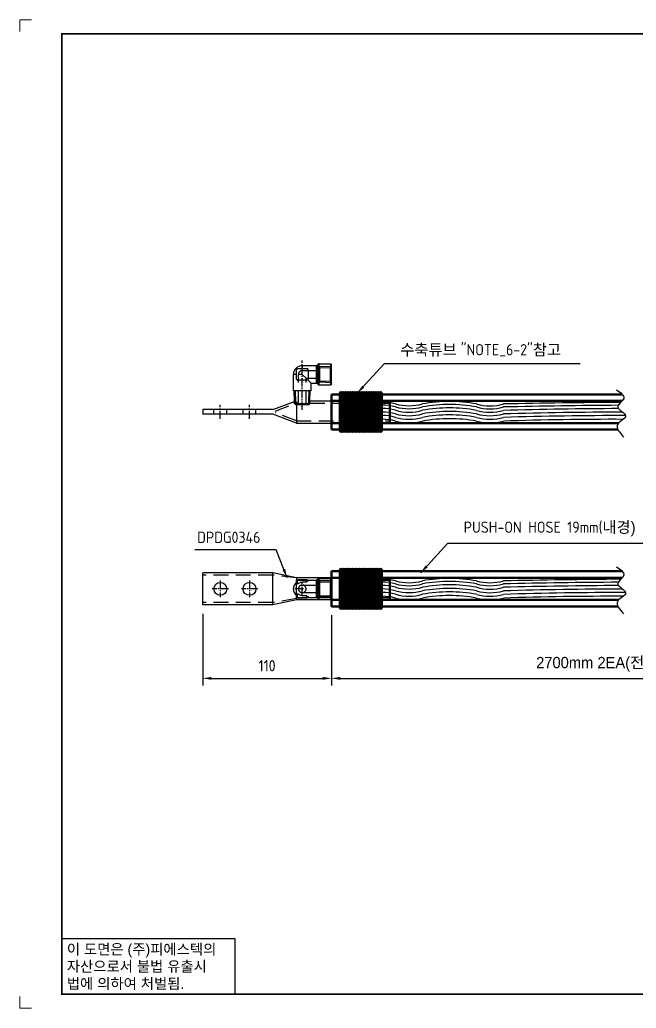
# Model space of a CAD drawing. Header units: millimetres. Extents: x 0 to 2133, y 0 to 844.
# Drawn here: x 0 to 527, y 0 to 844 of the extents above; entities that cross this region are included whole.
import ezdxf
from ezdxf.enums import TextEntityAlignment as Align

# ---------------------------------------------------------------- set-up
doc = ezdxf.new("R2010")
doc.units = ezdxf.units.MM
doc.linetypes.add('CENTER1', pattern=[10, 7, -1, 1, -1])
doc.linetypes.add('HIDDENX2', pattern=[19.05, 12.7, -6.35])
doc.layers.add('AM_0', color=7, linetype='Continuous', lineweight=50)
doc.layers.add('가시적인 좁은 것(ISO)', color=1, linetype='Continuous', lineweight=35)
doc.layers.add('FORMAT-1', color=7, linetype='Continuous')
doc.styles.add('h1', font='')
doc.styles.add('HAN', font='')
doc.styles.get("Standard").update_dxf_attribs({"font": 'ISOCP.SHX', "bigfont": 'WHGTXT.SHX'})
doc.styles.get('h1').set_extended_font_data('New Gulim')
doc.styles.get('HAN').set_extended_font_data('GulimChe')
doc.dimstyles.new('PS-3', dxfattribs={"dimscale": 3, "dimtxt": 3.2, "dimasz": 2.5, "dimexe": 2, "dimexo": 2.5, "dimgap": 2, "dimtad": 1, "dimtoh": 1, "dimrnd": 0.05, "dimzin": 12, "dimdsep": 46, "dimtxsty": 'Standard', "dimcen": 0, "dimclrt": 2, "dimazin": 3, "dimtfac": 1, "dimtofl": 0, "dimtmove": 0, "dimatfit": 3, "dimfxl": 0, "dimtolj": 1, "dimtzin": 0, "dimarcsym": 0})

# ---------------------------------------------------------------- blocks, each defined once
blk = doc.blocks.new('t2')
for p, q in [((0, 23.82), (73.88, 23.82)), ((0, 23.82), (0, 0)), ((73.88, 23.82), (73.88, 0)), ((0, 0), (73.88, 0))]:
    blk.add_line(p, q)
at = {"color": 1, "style": 'h1'}
for s, p in [('이 도면은 (주)피에스텍의', (2.1, 16.94)), ('자산으로서 불법 유출시', (2.1, 9.61)), ('법에 의하여 처벌됨.', (2.1, 2.28))]:
    blk.add_text(s, height=4.5, dxfattribs=at).set_placement(p)
blk = doc.blocks.new('format-2')
at = {"color": 3, "lineweight": 9}
for p, q in [((5, 422), (0, 422)), ((0, 417), (0, 422)), ((0, 5), (0, 0)), ((5, 0), (0, 0))]:
    blk.add_line(p, q, dxfattribs=at)
at = {"layer": 'FORMAT-1', "color": 7, "const_width": 0.7}
blk.add_lwpolyline([(18, 6), (18, 416), (603, 416), (603, 6)], close=True, dxfattribs=at)
blk.add_blockref('t2', (18, 6))
at = {"style": 'HAN'}
for tag, height, p in [('MODEL-NAME', 3, (574.6, 32.53)), ('SCALE', 2.7, (509.31, 27.29)), ('PART-NAME', 3, (574.6, 27.29)), ('DRA-BY', 3, (449.22, 20.44)), ('CH-BY', 3, (465.71, 20.44)), ('APP-BY', 3, (482.2, 20.44)), ('DWG-NO', 3, (574.6, 22.01)), ('DRA-DATE', 2.5, (449.22, 8.48)), ('CH-DATE', 2.5, (465.71, 8.48)), ('APP-DATE', 2.5, (482.2, 8.48)), ('관련업체명', 3, (524.09, 10.29))]:
    blk.add_attdef(tag, text='', height=height, dxfattribs=at).set_placement(p, align=Align.MIDDLE_CENTER)
blk = doc.blocks.new('*D71')
at = {"color": 0, "lineweight": -2}
for p, q in [((266.25, 335.59), (266.25, 275.68)), ((776.69, 311.09), (776.69, 275.68)), ((273.75, 281.68), (769.19, 281.68))]:
    blk.add_line(p, q, dxfattribs=at)
at = {"color": 0}
for points in [[(273.75, 282.93), (273.75, 280.43), (266.25, 281.68)], [(769.19, 282.93), (769.19, 280.43), (776.69, 281.68)]]:
    blk.add_solid(points, dxfattribs=at)
at = {"layer": 'DEFPOINTS', "color": 0}
for p in [(266.25, 343.09, 0), (776.69, 318.59, 0), (776.69, 281.68)]:
    blk.add_point(p, dxfattribs=at)
at = {"color": 2, "insert": (521.47, 293.72), "char_height": 9.6, "attachment_point": 5}
blk.add_mtext('\\A1;{\\fGulim|b0|i0|c0|p50;2700mm \\fGulim|b0|i0|c129|p50;2EA(전원장치->CT)}', dxfattribs=at)
blk = doc.blocks.new('*D61')
at = {"color": 0, "lineweight": -2}
for p, q in [((156.25, 336.83), (156.25, 275.68)), ((266.25, 335.59), (266.25, 275.68)), ((163.75, 281.68), (258.75, 281.68))]:
    blk.add_line(p, q, dxfattribs=at)
at = {"color": 0}
for points in [[(163.75, 282.93), (163.75, 280.43), (156.25, 281.68)], [(258.75, 282.93), (258.75, 280.43), (266.25, 281.68)]]:
    blk.add_solid(points, dxfattribs=at)
at = {"layer": 'DEFPOINTS', "color": 0}
for p in [(156.25, 344.33, 0), (266.25, 343.09, 0), (266.25, 281.68)]:
    blk.add_point(p, dxfattribs=at)
at = {"color": 2, "insert": (211.25, 292.48), "char_height": 9.6, "attachment_point": 5}
blk.add_mtext('\\A1;110', dxfattribs=at)
blk = doc.blocks.new('A$C67165AE0')
at = {"color": 1, "linetype": 'CENTER1'}
for p, q in [((-75, 1.84), (-75, 43.98)), ((-145, -6), (-145, 6)), ((-120, -6), (-120, 6))]:
    blk.add_line(p, q, dxfattribs=at)
at = {"color": 6}
for p, q in [((-80, 28), (-80, 36)), ((-79, 37), (-71, 37)), ((-75, 39.5), (-62.91, 39.5)), ((-70, 36), (-70, 28)), ((-62.91, 24.5), (-62.91, 39.5)), ((-62.21, 39.79), (-61.29, 40.71)), ((-62.21, 24.21), (-62.21, 39.79)), ((-61.29, 23.29), (-61.29, 40.71)), ((-60.59, 23), (-60.59, 41)), ((-60.59, 41), (-50.5, 41)), ((-50.5, 23), (-50.5, 41)), ((-50, 40.5), (-50.5, 41)), ((-50, 23.5), (-50, 40.5)), ((-80, 32), (-82.5, 32)), ((-82.5, 18), (-82.5, 32)), ((-71, 27), (-79, 27)), ((-67.5, 24.5), (-70.29, 27.29)), ((-67.5, 18), (-82.5, 18)), ((-81.48, 8.94), (-81.77, 18)), ((-68.5, 9.5), (-68.23, 18)), ((-67.5, 24.5), (-62.91, 24.5)), ((-67.5, 18), (-67.5, 24.5)), ((-62.21, 24.21), (-61.29, 23.29)), ((-60.59, 23), (-50.5, 23)), ((-50, 23.5), (-50.5, 23)), ((-100, 2), (-81.5, 8.94)), ((-80, 8.54), (-80, -9.5)), ((-68.5, 9.49), (-68.52, 9.49)), ((-68.5, 9.5), (-43, 9.5)), ((-68.5, 9.5), (-68.5, 9.5)), ((-43, 9.5), (-38, 8.75)), ((-43, 9.5), (-43, -9.5)), ((-38, 8.75), (-38, 9.5)), ((-38, 9.5), (-33, 8.75)), ((-38, 8.75), (-38, -8.75)), ((-33, 8.75), (-33, 9.5)), ((-33, 9.5), (-28, 8.75)), ((-33, 8.75), (-33, -8.75)), ((-28, 8.75), (-28, 9.5)), ((-28, 9.5), (-23, 9.5)), ((-28, 8.75), (-28, -8.75)), ((-23, 9.5), (-23, 7.5)), ((-20, 7.5), (-20, 9.5)), ((-20, 9.5), (-0.5, 9.5)), ((-0.5, -9.5), (-0.5, 9.5)), ((0, 9), (0, 8)), ((-100, 2), (-160, 2)), ((-160, 2), (-160, -2)), ((-23, 7.5), (-23, 2.9)), ((-23, 2.9), (-20, 2.9)), ((-20, 2.9), (-20, 7.5)), ((0, 8), (0, -8)), ((-100, -2), (-160, -2)), ((-80, -9.5), (-100, -2)), ((0, -8), (0, -9)), ((-80, -9.5), (-43, -9.5)), ((-38, -8.75), (-43, -9.5)), ((-33, -8.75), (-38, -9.5)), ((-38, -9.5), (-38, -8.75)), ((-28, -8.75), (-33, -9.5)), ((-33, -9.5), (-33, -8.75)), ((-28, -9.5), (-28, -8.75)), ((-0.5, -9.5), (-28, -9.5))]:
    blk.add_line(p, q, dxfattribs=at)
at = {"color": 2, "linetype": 'HIDDENX2'}
for p, q in [((-75, 32), (-75, 35.25)), ((-75, 35.25), (-62.34, 35.25)), ((-62.34, 35.25), (-61, 37.57)), ((-62.34, 35.25), (-62.34, 28.75)), ((-61, 37.57), (-50.88, 37.88)), ((-61, 26.43), (-61, 37.57)), ((-50.02, 38.77), (-60.02, 38.45)), ((-60.02, 25.55), (-60.02, 38.45)), ((-50.88, 37.88), (-50, 38.77)), ((-50.88, 26.12), (-50.88, 37.88)), ((-75, 32), (-78.25, 32)), ((-78.25, 6), (-78.25, 32)), ((-75, 32), (-71.75, 28.75)), ((-71.75, 6), (-71.75, 28.75)), ((-71.75, 28.75), (-62.34, 28.75)), ((-62.34, 28.75), (-61, 26.43)), ((-61, 26.43), (-50.88, 26.12)), ((-60.02, 25.55), (-50.02, 25.23)), ((-50.88, 26.12), (-50, 25.23)), ((-80.91, 18), (-80.62, 8.72)), ((-69.37, 8.92), (-69.09, 18)), ((-81.5, 7.01), (-81.5, 8.94)), ((-81.42, 6.88), (-81.48, 8.94)), ((-80.62, 8.72), (-80.56, 6.88)), ((-69.44, 6.88), (-69.37, 8.92)), ((-68.58, 6.88), (-68.5, 9.5)), ((-68.5, 7.5), (-68.5, 9.5)), ((-150.5, -2), (-150.5, 2)), ((-139.5, -2), (-139.5, 2)), ((-125.5, -2), (-125.5, 2)), ((-114.5, -2), (-114.5, 2)), ((-98.2, 0.75), (-81.5, 7.02)), ((-68.58, 6.88), (-81.42, 6.88)), ((-80.54, 6), (-81.42, 6.88)), ((-69.46, 6), (-80.54, 6)), ((-69.46, 6), (-68.58, 6.88)), ((-68.5, 7.5), (-0.5, 7.5)), ((-80, -7.58), (-98.2, -0.75)), ((-80, -7.5), (-0.5, -7.5))]:
    blk.add_line(p, q, dxfattribs=at)
at = {"color": 6}
for centre, radius, start, end in [((-75, 32), 7.5, 90, 180), ((-79, 36), 1, 90, 180), ((-71, 36), 1, 0, 90), ((-62.91, 40.5), 1, 270, 315), ((-60.59, 40), 1, 90, 135), ((-79, 28), 1, 180, 270), ((-71, 28), 1, 270, 0), ((-62.91, 23.5), 1, 45, 90), ((-60.59, 24), 1, 225, 270), ((-0.5, 9), 0.5, 0, 90), ((-0.5, 8), 0.5, 270, 0), ((-0.5, -8), 0.5, 0, 90), ((-0.5, -9), 0.5, 270, 0)]:
    blk.add_arc(centre, radius, start, end, dxfattribs=at)
at = {"color": 2, "linetype": 'HIDDENX2'}
blk.add_arc((-75, 32), 3.25, 90, 180, dxfattribs=at)
at = {"layer": '가시적인 좁은 것(ISO)'}
blk.add_line((-75, 37), (-75, 39.5), dxfattribs=at)
blk = doc.blocks.new('A$C02DB0C8E')
at = {"color": 6}
for p, q in [((-159.5, -13.75), (-159.5, 13.75)), ((-99.5, 13.75), (-159.5, 13.75)), ((-79.5, 9.5), (-99.5, 13.75)), ((-99.5, -13.75), (-99.5, 13.75)), ((-99.5, 11.34), (-99.5, 11.75)), ((-79.5, 9.5), (-79.5, 9.36)), ((-42.5, 9.5), (-79.5, 9.5)), ((-79.5, 9.36), (-79.5, 8.72)), ((-79.5, 8.72), (-79.5, 7.7)), ((-61.71, 7.79), (-60.79, 8.71)), ((-60.79, -8.71), (-60.79, 8.71)), ((-60.09, -9), (-60.09, 9)), ((-60.09, 9), (-50, 9)), ((-50, -9), (-50, 9)), ((-49.5, 8.5), (-50, 9)), ((-49.5, -8.5), (-49.5, 8.5)), ((-42.5, 9.5), (-42.5, -9.5)), ((-37.5, 8.75), (-42.5, 9.5)), ((-37.5, -9.5), (-37.5, 9.5)), ((-32.5, 8.75), (-37.5, 9.5)), ((-27.5, 8.75), (-32.5, 9.5)), ((-32.5, 9.5), (-32.5, -9.5)), ((-27.5, -9.5), (-27.5, 9.5)), ((-27.5, 9.5), (0, 9.5)), ((-22.5, 9.05), (-22.5, -9.05)), ((-22.5, 9.05), (-19.5, 9.05)), ((-19.5, -9.05), (-19.5, 9.05)), ((0, -9.5), (0, 9.5)), ((0.5, 9), (0.5, -9)), ((-79.5, 3.9), (-79.5, 7.7)), ((-79.5, 7.7), (-78.5, 7.7)), ((-79.5, 7.5), (-69.5, 7.5)), ((-78.5, 3.9), (-78.5, 7.7)), ((-70.5, 7.7), (-78.5, 7.7)), ((-70.5, 5.59), (-74.5, 5.59)), ((-70.5, 7.7), (-69.5, 7.7)), ((-70.5, 5.59), (-70.5, 7.7)), ((-69.5, 6.34), (-69.5, 7.7)), ((-62.41, -7.5), (-62.41, 7.5)), ((-61.71, -7.79), (-61.71, 7.79)), ((-19.5, 6.92), (-22.5, 6.92)), ((-79.5, -7.7), (-79.5, -3.91)), ((-79.5, -7.5), (-69.5, -7.5)), ((-79.5, -7.7), (-79.5, -8.36)), ((-78.5, -7.7), (-79.5, -7.7)), ((-79.5, -8.36), (-79.5, -9.5)), ((-78.5, -7.7), (-78.5, -3.91)), ((-78.5, -7.7), (-70.5, -7.7)), ((-74.5, -5.59), (-70.5, -5.59)), ((-70.5, -7.7), (-70.5, -5.59)), ((-69.5, -7.7), (-70.5, -7.7)), ((-69.5, -7.7), (-69.5, -6.34)), ((-61.71, -7.79), (-60.79, -8.71)), ((-22.5, -6.92), (-19.5, -6.92)), ((-99.5, -13.75), (-159.5, -13.75)), ((-79.5, -9.5), (-99.5, -13.75)), ((-42.5, -9.5), (-79.5, -9.5)), ((-60.09, -9), (-50, -9)), ((-49.5, -8.5), (-50, -9)), ((-37.5, -8.75), (-42.5, -9.5)), ((-32.5, -8.75), (-37.5, -9.5)), ((-27.5, -8.75), (-32.5, -9.5)), ((-27.5, -9.5), (0, -9.5)), ((-19.5, -9.05), (-22.5, -9.05))]:
    blk.add_line(p, q, dxfattribs=at)
at = {"color": 2, "linetype": 'HIDDENX2'}
for p, q in [((-99.5, 11.75), (-159.5, 11.75)), ((-79.5, 9.36), (-99.5, 11.75)), ((-79.5, -3.91), (-79.5, 3.9)), ((-74.5, 3.25), (-61.84, 3.25)), ((-69.5, 7.5), (-62.41, 7.5)), ((-62.41, 7.5), (0, 7.5)), ((-61.84, 3.25), (-60.5, 5.57)), ((-61.84, 3.25), (-61.84, -3.25)), ((-60.5, 5.57), (-50.38, 5.88)), ((-60.5, -5.57), (-60.5, 5.57)), ((-49.52, 6.77), (-59.52, 6.45)), ((-59.52, -6.45), (-59.52, 6.45)), ((-50.38, 5.88), (-49.5, 6.77)), ((-50.38, -5.88), (-50.38, 5.88)), ((-79.5, -8.36), (-99.5, -11.75)), ((-74.5, -3.25), (-61.84, -3.25)), ((-69.5, -7.5), (-62.41, -7.5)), ((-62.41, -7.5), (0, -7.5)), ((-61.84, -3.25), (-60.5, -5.57)), ((-60.5, -5.57), (-50.38, -5.88)), ((-59.52, -6.45), (-49.52, -6.77)), ((-50.38, -5.88), (-49.5, -6.77)), ((-99.5, -11.75), (-159.5, -11.75))]:
    blk.add_line(p, q, dxfattribs=at)
at = {"color": 1, "linetype": 'CENTER1'}
for p, q in [((-144.5, 7), (-144.5, -7)), ((-119.5, 7), (-119.5, -7)), ((-74.5, -5.59), (-74.5, 5.59)), ((-74.5, 1), (-74.5, -1)), ((-137.5, 0), (-151.5, 0)), ((-112.5, 0), (-126.5, 0)), ((-73.5, 0), (-83.5, 0))]:
    blk.add_line(p, q, dxfattribs=at)
at = {"color": 6}
for centre in [(-144.5, 0), (-119.5, 0)]:
    blk.add_circle(centre, 5.5, dxfattribs=at)
for centre, radius, start, end in [((-60.09, 8), 1, 90, 135), ((0, 9), 0.5, 0, 90), ((-74.5, 0), 7.5, 131.81031, 228.18969), ((-74.5, 0), 5.59, 90, 135.68762), ((-62.41, 8.5), 1, 270, 315), ((0, 8), 0.5, 270, 0), ((-74.5, 0), 5.59, 224.31238, 270), ((-62.41, -8.5), 1, 45, 90), ((0, -8), 0.5, 0, 90), ((-60.09, -8), 1, 225, 270), ((0, -9), 0.5, 270, 0)]:
    blk.add_arc(centre, radius, start, end, dxfattribs=at)
at = {"color": 2, "linetype": 'HIDDENX2'}
for start, end in [(90, 270), (270, 90)]:
    blk.add_arc((-74.5, 0), 3.25, start, end, dxfattribs=at)

msp = doc.modelspace()

# ---------------------------------------------------------------- linework, layer by layer
for centre, radius, start, end in [((286.475, 557.591, 1841.332), 43.171, 265.053575, 285.47585), ((309.514, 474.378, 1841.332), 43.171, 74.52415, 105.47585), ((309.514, 471.805, 1841.332), 43.171, 74.52415, 105.47585), ((332.553, 557.591, 1841.332), 43.171, 254.52415, 285.47585), ((366.934, 390.911, 1841.332), 127.146, 79.543995, 100.358212), ((367.041, 387.552, 1841.332), 127.938, 79.658016, 100.341984), ((401.528, 557.552, 1841.332), 43.171, 254.52415, 285.47585), ((560.866, -6480.795, 1841.332), 6998.302, 90.3895294, 91.2102931), ((286.475, 555.017, 1841.332), 43.171, 265.053575, 285.47585), ((286.475, 552.131, 1841.332), 43.171, 265.053575, 285.47585), ((286.475, 549.089, 1841.332), 43.171, 265.053575, 285.47585), ((309.514, 468.919, 1841.332), 43.171, 74.52415, 105.47585), ((309.514, 465.877, 1841.332), 43.171, 74.52415, 105.47585), ((332.553, 555.017, 1841.332), 43.171, 254.52415, 285.47585), ((332.553, 552.131, 1841.332), 43.171, 254.52415, 285.47585), ((332.553, 549.089, 1841.332), 43.171, 254.52415, 285.47585), ((366.934, 385.451, 1841.332), 127.146, 79.543995, 100.358212), ((366.934, 382.409, 1841.332), 127.146, 79.543995, 100.358212), ((367.041, 378.66, 1841.332), 127.938, 79.658016, 100.341984), ((401.528, 554.978, 1841.332), 43.171, 254.52415, 285.47585), ((401.528, 552.092, 1841.332), 43.171, 254.52415, 285.47585), ((401.528, 549.05, 1841.332), 43.171, 254.52415, 285.47585), ((547.16, -5241.141, 3682.665), 5756.075, 90.3573619, 91.3350718), ((534.677, -4218.908, 3682.665), 4730.958, 90.280382, 91.473193), ((523.938, -3421.148, 3682.665), 3930.156, 90.133134, 91.616836), ((286.475, 546.125, 1841.332), 43.171, 265.053575, 285.47585), ((286.475, 542.915, 1100.899), 43.171, 265.053575, 285.47585), ((309.514, 462.913, 1841.332), 43.171, 74.52415, 105.47585), ((309.514, 459.703, 1100.899), 43.171, 74.52415, 105.47585), ((332.553, 546.125, 1841.332), 43.171, 254.52415, 285.47585), ((332.553, 542.915, 1100.899), 43.171, 254.52415, 285.47585), ((367.041, 375.45, 1100.899), 127.938, 79.658016, 100.341984), ((401.528, 546.086, 1841.332), 43.171, 254.52415, 285.47585), ((401.528, 542.876, 1100.899), 43.171, 254.52415, 285.47585), ((515.254, -2831.264, 3682.665), 3337.309, 89.963496, 91.754978), ((507.348, -2337.361, 2201.799), 2840.197, 89.83965, 91.902693), ((286.475, 406.509, 1841.332), 43.171, 265.053575, 285.47585), ((309.514, 323.296, 1841.332), 43.171, 74.52415, 105.47585), ((309.514, 320.722, 1841.332), 43.171, 74.52415, 105.47585), ((332.553, 406.509, 1841.332), 43.171, 254.52415, 285.47585), ((366.934, 239.829, 1841.332), 127.146, 79.543995, 100.358212), ((367.041, 236.469, 1841.332), 127.938, 79.658016, 100.341984), ((401.528, 406.469, 1841.332), 43.171, 254.52415, 285.47585), ((560.866, -6631.878, 1841.332), 6998.302, 90.3895294, 91.2102931), ((547.16, -5392.223, 3682.665), 5756.075, 90.3573619, 91.3350718), ((286.475, 403.935, 1841.332), 43.171, 265.053575, 285.47585), ((286.475, 401.049, 1841.332), 43.171, 265.053575, 285.47585), ((286.475, 398.007, 1841.332), 43.171, 265.053575, 285.47585), ((309.514, 317.836, 1841.332), 43.171, 74.52415, 105.47585), ((309.514, 314.795, 1841.332), 43.171, 74.52415, 105.47585), ((309.514, 311.831, 1841.332), 43.171, 74.52415, 105.47585), ((332.553, 403.935, 1841.332), 43.171, 254.52415, 285.47585), ((332.553, 401.049, 1841.332), 43.171, 254.52415, 285.47585), ((332.553, 398.007, 1841.332), 43.171, 254.52415, 285.47585), ((366.934, 234.369, 1841.332), 127.146, 79.543995, 100.358212), ((366.934, 231.327, 1841.332), 127.146, 79.543995, 100.358212), ((367.041, 227.578, 1841.332), 127.938, 79.658016, 100.341984), ((401.528, 403.895, 1841.332), 43.171, 254.52415, 285.47585), ((401.528, 401.01, 1841.332), 43.171, 254.52415, 285.47585), ((401.528, 397.968, 1841.332), 43.171, 254.52415, 285.47585), ((534.677, -4369.991, 3682.665), 4730.958, 90.280382, 91.473193), ((523.938, -3572.23, 3682.665), 3930.156, 90.133134, 91.616836), ((515.254, -2982.346, 3682.665), 3337.309, 89.963496, 91.754978), ((286.475, 395.043, 1841.332), 43.171, 265.053575, 285.47585), ((286.475, 391.833, 1100.899), 43.171, 265.053575, 285.47585), ((309.514, 308.621, 1100.899), 43.171, 74.52415, 105.47585), ((332.553, 395.043, 1841.332), 43.171, 254.52415, 285.47585), ((332.553, 391.833, 1100.899), 43.171, 254.52415, 285.47585), ((367.041, 224.368, 1100.899), 127.938, 79.658016, 100.341984), ((401.528, 395.004, 1841.332), 43.171, 254.52415, 285.47585), ((401.528, 391.794, 1100.899), 43.171, 254.52415, 285.47585), ((507.348, -2488.444, 2201.799), 2840.197, 89.83965, 91.902693)]:
    msp.add_arc(centre, radius, start, end)
at = {"color": 251}
for points in [[(509.616, 527.943, 0), (515.872, 520.748, 0), (510.915, 513.436, 0), (517.406, 505.887, 0), (510.679, 498.693, 0), (515.99, 487.723, 0)], [(509.616, 376.861, 0), (515.872, 369.666, 0), (510.915, 362.354, 0), (517.406, 354.805, 0), (510.679, 347.61, 0), (515.99, 336.641, 0)]]:
    msp.add_spline(points, degree=3, dxfattribs=at)
at = {"layer": 'AM_0', "color": 251, "linetype": 'Continuous'}
for p, q in [((266.253, 524.167, 0), (266.253, 494.167, 0)), ((266.253, 524.167, 0), (514.617, 524.167, 0)), ((266.253, 518.667, 0), (514.528, 518.667, 0)), ((266.253, 499.667, 0), (511.457, 499.667, 0)), ((266.253, 494.167, 0), (510.793, 494.167, 0)), ((266.253, 373.085, 0), (266.253, 343.085, 0)), ((266.253, 373.085, 0), (514.617, 373.085, 0)), ((266.253, 367.585, 0), (514.528, 367.585, 0)), ((266.253, 348.585, 0), (511.457, 348.585, 0)), ((266.253, 343.085, 0), (510.793, 343.085, 0))]:
    msp.add_line(p, q, dxfattribs=at)
at = {"layer": 'AM_0', "linetype": 'Continuous'}
for p, q in [((273.253, 525.167, 0), (273.253, 493.167, 0)), ((275.253, 525.167, 0), (275.253, 493.167, 0)), ((277.253, 525.167, 0), (277.253, 493.167, 0)), ((279.253, 525.167, 0), (279.253, 493.167, 0)), ((281.253, 525.167, 0), (281.253, 493.167, 0)), ((283.253, 525.167, 0), (283.253, 493.167, 0)), ((285.253, 525.167, 0), (285.253, 493.167, 0)), ((287.253, 525.167, 0), (287.253, 493.167, 0)), ((289.253, 525.167, 0), (289.253, 493.167, 0)), ((291.253, 525.167, 0), (291.253, 493.167, 0)), ((293.253, 525.167, 0), (293.253, 493.167, 0)), ((295.253, 525.167, 0), (295.253, 493.167, 0)), ((297.253, 525.167, 0), (297.253, 493.167, 0)), ((299.253, 525.167, 0), (299.253, 493.167, 0)), ((301.253, 525.167, 0), (301.253, 493.167, 0)), ((303.253, 525.167, 0), (303.253, 493.167, 0)), ((305.253, 525.167, 0), (305.253, 493.167, 0)), ((307.253, 525.167, 0), (307.253, 493.167, 0)), ((309.253, 525.167, 0), (309.253, 493.167, 0)), ((273.253, 374.085, 0), (273.253, 342.085, 0)), ((275.253, 374.085, 0), (275.253, 342.085, 0)), ((277.253, 374.085, 0), (277.253, 342.085, 0)), ((279.253, 374.085, 0), (279.253, 342.085, 0)), ((281.253, 374.085, 0), (281.253, 342.085, 0)), ((283.253, 374.085, 0), (283.253, 342.085, 0)), ((285.253, 374.085, 0), (285.253, 342.085, 0)), ((287.253, 374.085, 0), (287.253, 342.085, 0)), ((289.253, 374.085, 0), (289.253, 342.085, 0)), ((291.253, 374.085, 0), (291.253, 342.085, 0)), ((293.253, 374.085, 0), (293.253, 342.085, 0)), ((295.253, 374.085, 0), (295.253, 342.085, 0)), ((297.253, 374.085, 0), (297.253, 342.085, 0)), ((299.253, 374.085, 0), (299.253, 342.085, 0)), ((301.253, 374.085, 0), (301.253, 342.085, 0)), ((303.253, 374.085, 0), (303.253, 342.085, 0)), ((305.253, 374.085, 0), (305.253, 342.085, 0)), ((307.253, 374.085, 0), (307.253, 342.085, 0)), ((309.253, 374.085, 0), (309.253, 342.085, 0))]:
    msp.add_line(p, q, dxfattribs=at)
for centre in [(274.253, 525.167, 0), (276.253, 525.167, 0), (278.253, 525.167, 0), (280.253, 525.167, 0), (282.253, 525.167, 0), (284.253, 525.167, 0), (286.253, 525.167, 0), (288.253, 525.167, 0), (290.253, 525.167, 0), (292.253, 525.167, 0), (294.253, 525.167, 0), (296.253, 525.167, 0), (298.253, 525.167, 0), (300.253, 525.167, 0), (302.253, 525.167, 0), (304.253, 525.167, 0), (306.253, 525.167, 0), (308.253, 525.167, 0), (274.253, 493.167, 0), (276.253, 493.167, 0), (278.253, 493.167, 0), (280.253, 493.167, 0), (282.253, 493.167, 0), (284.253, 493.167, 0), (286.253, 493.167, 0), (288.253, 493.167, 0), (290.253, 493.167, 0), (292.253, 493.167, 0), (294.253, 493.167, 0), (296.253, 493.167, 0), (298.253, 493.167, 0), (300.253, 493.167, 0), (302.253, 493.167, 0), (304.253, 493.167, 0), (306.253, 493.167, 0), (308.253, 493.167, 0), (274.253, 374.085, 0), (276.253, 374.085, 0), (278.253, 374.085, 0), (280.253, 374.085, 0), (282.253, 374.085, 0), (284.253, 374.085, 0), (286.253, 374.085, 0), (288.253, 374.085, 0), (290.253, 374.085, 0), (292.253, 374.085, 0), (294.253, 374.085, 0), (296.253, 374.085, 0), (298.253, 374.085, 0), (300.253, 374.085, 0), (302.253, 374.085, 0), (304.253, 374.085, 0), (306.253, 374.085, 0), (308.253, 374.085, 0), (274.253, 342.085, 0), (276.253, 342.085, 0), (278.253, 342.085, 0), (280.253, 342.085, 0), (282.253, 342.085, 0), (284.253, 342.085, 0), (286.253, 342.085, 0), (288.253, 342.085, 0), (290.253, 342.085, 0), (292.253, 342.085, 0), (294.253, 342.085, 0), (296.253, 342.085, 0), (298.253, 342.085, 0), (300.253, 342.085, 0), (302.253, 342.085, 0), (304.253, 342.085, 0), (306.253, 342.085, 0), (308.253, 342.085, 0)]:
    msp.add_circle(centre, 1, dxfattribs=at)

# ---------------------------------------------------------------- block references
at = {"xscale": 2, "yscale": 2, "zscale": 2}
msp.add_blockref('format-2', (0, 0), dxfattribs=at)
for name, p in [('A$C67165AE0', (316.253, 509.167, 0)), ('A$C02DB0C8E', (315.753, 358.084, 0))]:
    msp.add_blockref(name, p)

# ---------------------------------------------------------------- texts
at = {"color": 2, "char_height": 9.6, "attachment_point": 7}
for s, insert in [('{\\fGulim|b0|i0|c129|p50;수축튜브 }"NOTE_6-2"{\\fGulim|b0|i0|c129|p50;참고}', (324.993, 556.456, 0)), ('PUSH-ON HOSE 19mm({\\fGulim|b0|i0|c129|p50;내경)}', (379.184, 403.047, 0))]:
    msp.add_mtext(s, dxfattribs=dict(at, insert=insert))
at = {"color": 2, "insert": (205.573, 397.311, 0), "char_height": 9.6, "width": 56.36068, "attachment_point": 9}
msp.add_mtext('DPDG0346', dxfattribs=at)

# ---------------------------------------------------------------- dimensions: what is measured, and where the dimension line sits
dim = msp.add_linear_dim(base=(266.253, 281.683), p1=(156.253, 344.334, 0), p2=(266.253, 343.085, 0), dimstyle='PS-3')
dim.commit()
dim.dimension.update_dxf_attribs({"geometry": '*D61', "text_midpoint": (211.253, 292.483)})
dim = msp.add_linear_dim(base=(776.693, 281.683), p1=(266.253, 343.085, 0), p2=(776.693, 318.585, 0), text='{\\fGulim|b0|i0|c0|p50;2700mm \\fGulim|b0|i0|c129|p50;2EA(전원장치->CT)}', dimstyle='PS-3')
dim.commit()
dim.dimension.update_dxf_attribs({"geometry": '*D71', "text_midpoint": (521.473, 293.723)})

# ---------------------------------------------------------------- leaders
at = {"annotation_type": 0, "has_hookline": 1}
for points, hookline_direction, text_width in [([(288.253, 525.167, 0), (311.493, 550.456, 0), (318.993, 550.456, 0)], 0, 153.696), ([(342.444, 371.758, 0), (365.684, 397.047, 0), (373.184, 397.047, 0)], 0, 155.914), ([(228.278, 367.585, 0), (219.073, 391.311, 0), (211.573, 391.311, 0)], 1, 56.156)]:
    msp.add_leader(points, dimstyle='PS-3', override={"dimgap": 2, "dimtad": 1}, dxfattribs=dict(at, hookline_direction=hookline_direction, text_width=text_width))

doc.saveas('drawing.dxf')
